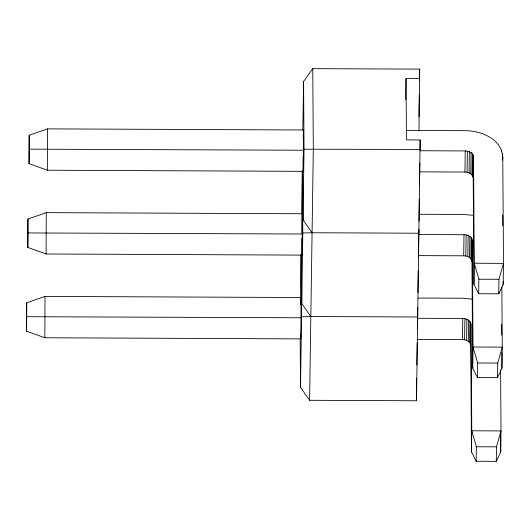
<?xml version="1.0" encoding="UTF-8"?>
<svg xmlns="http://www.w3.org/2000/svg" width="530" height="530" viewBox="0 0 530 530"><rect width="100%" height="100%" fill="white"/><g stroke="black" fill="none" stroke-linecap="round" stroke-linejoin="round"><path stroke-width="0.79" d="M26.712 302.796L26.599 331.224L44.845 337.762L300.715 338.875L301.027 317.768L300.888 297.529L45.017 296.416L26.712 302.796L26.599 331.224M27.951 219.023L27.838 247.45L46.084 253.989L301.954 255.109L302.266 234.002L302.127 213.756L46.256 212.643L27.951 219.023L27.838 247.45M29.19 135.256L29.07 163.684L47.322 170.223L303.193 171.336L303.505 150.228L303.365 129.989L47.495 128.876L29.19 135.256L29.07 163.684M44.845 337.762L45.017 296.416M46.084 253.989L46.256 212.643M47.322 170.223L47.495 128.876M300.371 297.496L301 254.817M301.61 213.722L302.239 171.051M302.849 129.956L303.564 81.534L312.753 68.655L419.674 69.119L418.972 130.347M300.775 304.836L300.888 297.529M301.835 233.24L302.127 213.756M303.233 138.92L303.365 129.989M419.74 78.606L406.033 78.546L406.457 139.9L420.164 139.96L416.514 400.759L309.599 400.289L300.517 387.331L301.557 316.755L301.126 254.85M417.375 328.852L417.686 307.499L417.753 316.986L310.838 316.523L301.755 303.558L302.796 232.981L302.365 171.077M418.965 229.265L418.992 233.22L312.077 232.749L302.994 219.791L304.034 149.215L303.564 81.534M309.599 400.289L313.316 148.983L312.753 68.655M405.715 99.898L406.033 78.546M418.965 116.752L419.296 94.578M419.502 80.613L419.674 69.119M416.646 378.128L416.514 400.759M416.838 364.991L417.17 342.817M417.905 292.719L418.236 270.545M418.428 257.401L418.76 235.227M418.965 221.268L419.29 199.094M419.495 185.129L419.826 162.955M420.018 149.818L420.164 139.96M500.598 369.768L501.022 430.91L500.711 452.017L496.279 461.345L476.178 461.259L471.468 451.891L470.726 345.308C470.388 341.366 465.936 339.598 462.458 339.578L462.776 318.47L417.401 318.278M501.844 286.823L502.261 347.137L501.95 368.244L497.518 377.579L477.411 377.492L472.707 368.118L471.965 261.542C471.62 257.593 467.175 255.831 463.697 255.811L464.008 234.704L418.64 234.505M406.536 130.44L465.108 130.691C480.876 130.585 501.493 138.8 502.758 156.787L503.5 263.37L503.189 284.477L498.757 293.805L478.65 293.719L473.946 284.352L473.204 177.769C472.859 173.827 468.414 172.058 464.936 172.038L465.247 150.931L419.879 150.739M464.591 339.783L464.903 318.676L462.776 318.47M465.83 256.017L466.142 234.909L464.008 234.704M467.069 172.243L467.38 151.136L465.247 150.931M466.579 340.359L466.89 319.252L464.903 318.676M467.818 256.593L468.129 235.486L466.142 234.909M469.057 172.82L469.368 151.713L467.38 151.136M468.288 341.274L468.6 320.166L466.89 319.252M469.527 257.5L469.838 236.393L468.129 235.486M470.766 173.734L471.077 152.627L469.368 151.713M469.606 342.459L469.918 321.352L468.6 320.166M470.839 258.686L471.157 237.579L469.838 236.393M472.078 174.92L472.389 153.813L471.077 152.627M470.435 343.831L470.746 322.724L469.918 321.352M471.673 260.064L471.985 238.957L471.157 237.579M472.912 176.291L473.224 155.184L472.389 153.813M470.726 345.308L470.746 322.724M471.965 261.542L471.985 238.957M473.204 177.769L473.224 155.184M471.468 451.891L471.779 430.784L471.037 324.201M472.707 368.118L473.018 347.011L472.276 240.435M473.946 284.352L474.257 263.244L473.515 156.661M476.178 461.259L476.391 446.75L471.779 430.784L501.022 430.91L496.491 446.836L496.279 461.345M477.411 377.492L477.629 362.977L473.018 347.011L502.261 347.137L497.73 363.07L497.518 377.579M478.65 293.719L478.868 279.211L474.257 263.244L503.5 263.37L498.968 279.297L498.757 293.805M501.406 151.693L501.433 150.07M502.36 156.648L502.413 153.402M502.705 160.034L502.758 156.787M304.034 149.215L420.23 149.447M302.796 232.981L312.077 232.749M301.557 316.755L310.838 316.523M29.289 149.168L303.505 150.228M28.05 232.942L302.266 234.002M26.811 316.708L301.027 317.768M419.561 171.846L464.936 172.038M419.323 214.266L463.869 214.465L473.575 215.385M418.329 255.612L463.697 255.811M478.868 279.211L498.968 279.297M418.084 298.039L462.63 298.231L472.336 299.159M417.09 339.385L462.458 339.578M477.629 362.977L497.73 363.07M476.391 446.75L496.491 446.836M502.705 215.074L502.778 225.813M503.162 281.172L503.189 284.477M501.645 324.459L501.718 335.198M501.837 352.549L501.95 368.244M500.585 433.838L500.711 452.017M303.087 155.952L303.193 171.336M302.65 171.097L302.994 219.791M301.835 238.102L301.954 255.109M301.411 254.864L301.755 303.558M300.689 334.827L300.715 338.875M300.179 338.637L300.517 387.331"/></g></svg>
